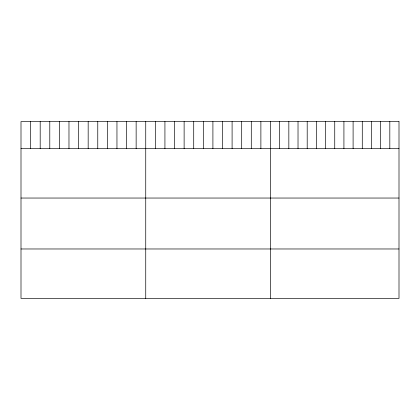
<?xml version="1.0" encoding="UTF-8"?>
<svg xmlns="http://www.w3.org/2000/svg" width="420" height="420" viewBox="0 0 420 420"><rect width="100%" height="100%" fill="white"/><g stroke="black" fill="none" stroke-linecap="round" stroke-linejoin="round"><path stroke-width="0.63" d="M21 148.601L399 148.601M21 198.041L399 198.041M21 248.976L399 248.976M389.818 121.59L389.818 148.601M380.641 121.59L380.641 148.601M371.459 121.59L371.459 148.601M362.281 121.59L362.281 148.601M353.099 121.59L353.099 148.601M343.922 121.59L343.922 148.601M334.74 121.59L334.74 148.601M325.558 121.59L325.558 148.601M316.381 121.59L316.381 148.601M307.199 121.59L307.199 148.601M298.022 121.59L298.022 148.601M288.839 121.59L288.839 148.601M279.662 121.59L279.662 148.601M270.48 121.59L270.48 298.41M260.883 121.59L260.883 148.601M251.291 121.59L251.291 148.601M241.694 121.59L241.694 148.601M232.097 121.59L232.097 148.601M222.506 121.59L222.506 148.601M212.909 121.59L212.909 148.601M203.311 121.59L203.311 148.601M193.715 121.59L193.715 148.601M184.123 121.59L184.123 148.601M174.526 121.59L174.526 148.601M164.929 121.59L164.929 148.601M155.337 121.59L155.337 148.601M145.74 121.59L145.74 298.41M136.143 121.59L136.143 148.601M126.551 121.59L126.551 148.601M116.954 121.59L116.954 148.601M107.357 121.59L107.357 148.601M97.766 121.59L97.766 148.601M88.169 121.59L88.169 148.601M78.572 121.59L78.572 148.601M68.975 121.59L68.975 148.601M59.383 121.59L59.383 148.601M49.786 121.59L49.786 148.601M40.189 121.59L40.189 148.601M30.597 121.59L30.597 148.601M399 121.59L21 121.59L21 298.41L399 298.41L399 121.59"/></g></svg>
